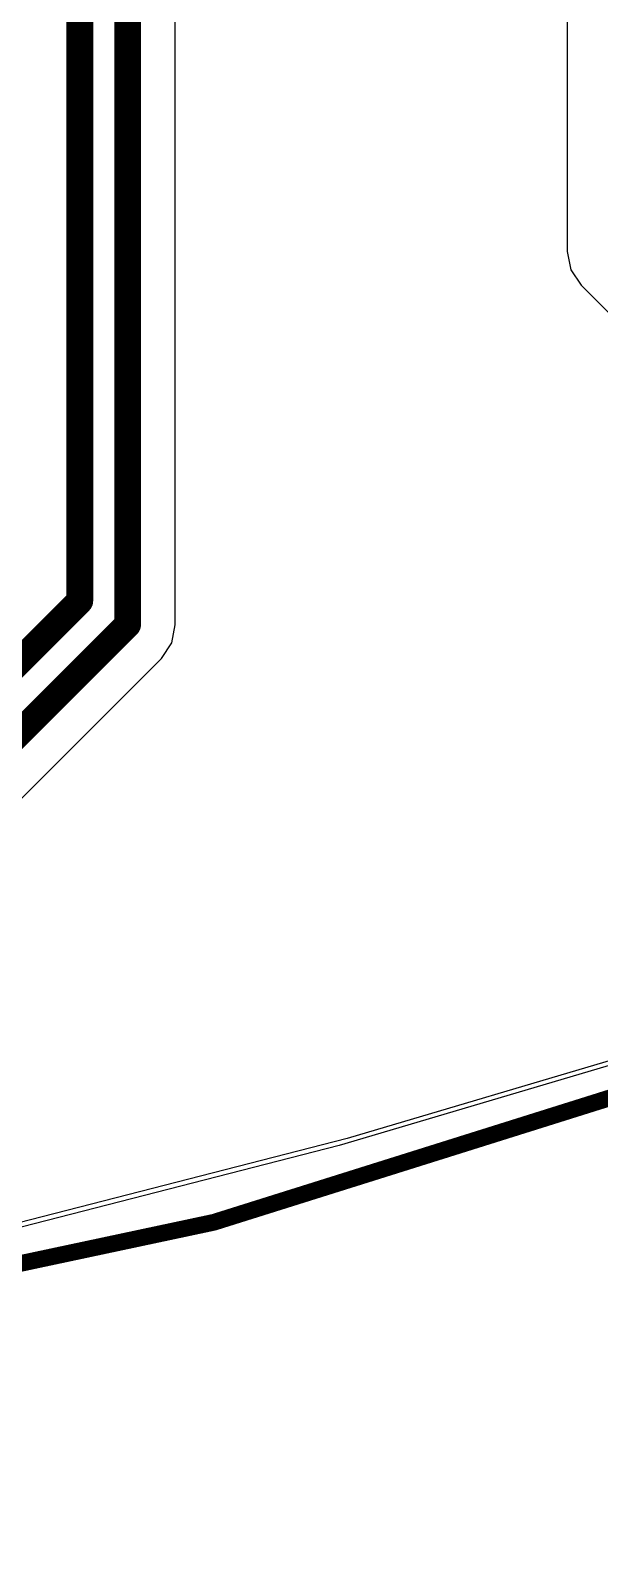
# Model space of a CAD drawing. Header units: inches. Extents: x -2.7 to 10.9, y -2.9 to 7.4.
# Drawn here: x 0.6702 to 0.8407, y -2.8568 to -2.4041 of the extents above; entities that cross this region are included whole.
import ezdxf

# ---------------------------------------------------------------- set-up
doc = ezdxf.new("R2010")
doc.units = ezdxf.units.IN
doc.header["$MEASUREMENT"] = 0
for name, color, linetype in [('Board Outline', 216, 'Continuous'), ('Bottom Layer', 5, 'Continuous'), ('Layer 2', 16, 'Continuous'), ('Layer 3', 76, 'Continuous'), ('Top Layer', 1, 'Continuous')]:
    doc.layers.add(name, color=color, linetype=linetype)

msp = doc.modelspace()

# ---------------------------------------------------------------- linework, layer by layer
at = {"layer": 'Board Outline'}
msp.add_lwpolyline([(2.84412, -0.24125, 0.005, 0.005, -0.741893), (-2.49969, -1.37795, 0.005, 0.005, 0)], format="xyseb", dxfattribs=at)
at = {"layer": 'Bottom Layer'}
for p, q in [((0.86622, -2.70563), (0.76508, -2.73563)), ((0.76508, -2.73563), (0.66288, -2.76183))]:
    msp.add_line(p, q, dxfattribs=at)
at = {"layer": 'Layer 2'}
for p, q in [((0.86622, -2.70563), (0.76508, -2.73563)), ((0.76508, -2.73563), (0.66288, -2.76183))]:
    msp.add_line(p, q, dxfattribs=at)
at = {"layer": 'Layer 3'}
for p, q in [((0.864, -2.70768), (0.76275, -2.73768)), ((0.76275, -2.73768), (0.66045, -2.7639))]:
    msp.add_line(p, q, dxfattribs=at)
at = {"layer": 'Top Layer'}
for p, q in [((0.71364, -2.58191), (0.71364, -1.93021)), ((0.83095, -1.98302), (0.83095, -2.47026)), ((0.83095, -2.47026), (0.83095, -2.47026)), ((0.83095, -2.47026), (0.83204, -2.47572)), ((0.83204, -2.47572), (0.83513, -2.48035)), ((0.83513, -2.48035), (0.87609, -2.52131)), ((0.71255, -2.58737), (0.71364, -2.58191)), ((0.71364, -2.58191), (0.71364, -2.58191)), ((0.70946, -2.592), (0.71255, -2.58737)), ((0.51391, -2.78755), (0.70946, -2.59201)), ((0.70946, -2.59201), (0.70946, -2.592)), ((0.86622, -2.70563), (0.76508, -2.73563)), ((0.76508, -2.73563), (0.66288, -2.76183))]:
    msp.add_line(p, q, dxfattribs=at)
for points in [[(0.68505, -2.57482, 0.008, 0.008, 0), (0.68505, -1.80905, 0.008, 0.008, 0)], [(0.69936, -2.58191, 0.008, 0.008, 0), (0.69936, -1.9243, 0.008, 0.008, 0)], [(0.56892, -2.69095, 0.008, 0.008, 0), (0.68505, -2.57482, 0.008, 0.008, 0)], [(0.49184, -2.78944, 0.008, 0.008, 0), (0.69936, -2.58191, 0.008, 0.008, 0)]]:
    msp.add_lwpolyline(points, format="xyseb", dxfattribs=at)
for points in [[(0.68305, -2.57482, 0.004, 0.004, 1), (0.68705, -2.57482, 0.004, 0.004, 1)], [(0.68305, -2.57482, 0.004, 0.004, 1), (0.68705, -2.57482, 0.004, 0.004, 1)], [(0.69736, -2.58191, 0.004, 0.004, 1), (0.70136, -2.58191, 0.004, 0.004, 1)], [(0.69736, -2.58191, 0.004, 0.004, 1), (0.70136, -2.58191, 0.004, 0.004, 1)]]:
    msp.add_lwpolyline(points, format="xyseb", close=True, dxfattribs=at)

doc.saveas('drawing.dxf')
